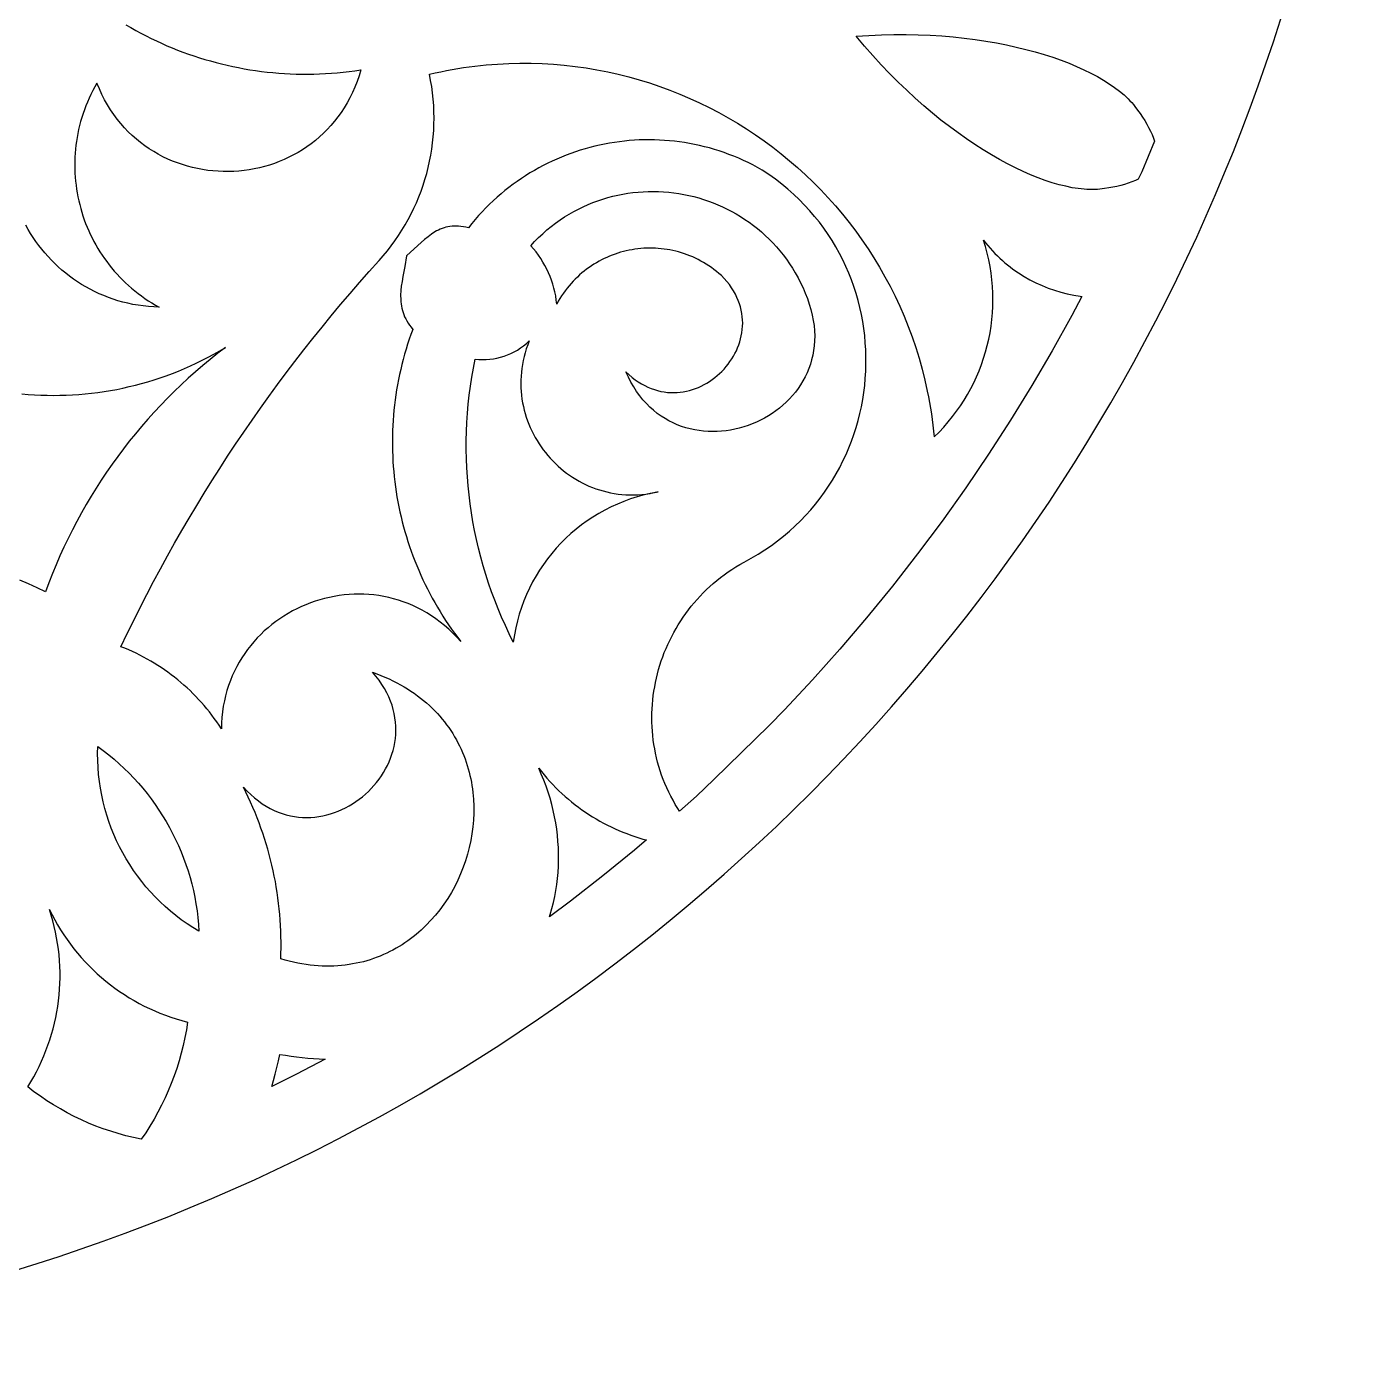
# Model space of a CAD drawing. Extents: x -227 to 273, y -253 to 247.
# Drawn here: x 97.6 to 273.3, y -252.7 to -79.3 of the extents above; entities that cross this region are included whole.
import ezdxf

# ---------------------------------------------------------------- set-up
doc = ezdxf.new("R2010")
doc.units = 0
doc.header["$MEASUREMENT"] = 0
doc.layers.add('LAYER_1', color=18, linetype='CONTINUOUS')

msp = doc.modelspace()

# ---------------------------------------------------------------- linework, layer by layer
at = {"layer": 'LAYER_1'}
for points in [[(23.35, 247.24, 0.414214), (-226.64, -2.75, 0.414214), (23.35, -252.74, 0.414214), (273.34, -2.75, 0.414214)], [(100.93, -195.42), (101.28, -196.09), (101.66, -196.75), (102.05, -197.4), (102.46, -198.03), (102.89, -198.66), (103.33, -199.26), (103.79, -199.86), (104.26, -200.44), (104.75, -201.01), (105.25, -201.56), (105.77, -202.1), (106.3, -202.63), (106.85, -203.14), (107.4, -203.63), (107.98, -204.11), (108.56, -204.57), (109.16, -205.02), (109.77, -205.45), (110.39, -205.86), (111.03, -206.26), (111.67, -206.64), (112.33, -207), (112.99, -207.35), (113.67, -207.67), (114.36, -207.98), (115.05, -208.27), (115.76, -208.54), (116.47, -208.8), (117.19, -209.03), (117.92, -209.24), (118.66, -209.44), (118.51, -210.46), (118.32, -211.48), (118.09, -212.5), (117.84, -213.5), (117.56, -214.51), (117.25, -215.5), (116.9, -216.48), (116.53, -217.46), (116.14, -218.42), (115.71, -219.37), (115.25, -220.31), (114.77, -221.24), (114.27, -222.15), (113.73, -223.04), (113.18, -223.92), (112.6, -224.78, -0.118726), (97.75, -217.92, 0.224974), (100.59, -194.74)]]:
    msp.add_lwpolyline(points, format="xyb", close=True, dxfattribs=at)
for points in [[(110.59, -79.03), (111.24, -79.41), (111.9, -79.78), (112.56, -80.14), (113.23, -80.49), (113.91, -80.82), (114.59, -81.15), (115.27, -81.46), (115.96, -81.77), (116.66, -82.06), (117.36, -82.34), (118.06, -82.6), (118.77, -82.86), (119.49, -83.11), (120.2, -83.34), (120.92, -83.56), (121.65, -83.77), (122.38, -83.97), (123.11, -84.16), (123.84, -84.33), (124.58, -84.49), (125.32, -84.64), (126.07, -84.78), (126.81, -84.91), (127.56, -85.02), (128.31, -85.13), (129.07, -85.22), (129.82, -85.29), (130.58, -85.36), (131.34, -85.41), (132.1, -85.45), (132.87, -85.48), (133.63, -85.49), (134.4, -85.49), (135.16, -85.48), (135.93, -85.46), (136.7, -85.42), (137.47, -85.37), (138.24, -85.31), (139.01, -85.23), (139.78, -85.14), (140.55, -85.04), (141.32, -84.93), (141.09, -85.7), (140.83, -86.46), (140.54, -87.19), (140.23, -87.9), (139.89, -88.58), (139.53, -89.25), (139.15, -89.88), (138.75, -90.5), (138.33, -91.09), (137.88, -91.66), (137.42, -92.21), (136.94, -92.73), (136.44, -93.23), (135.92, -93.7), (135.39, -94.16), (134.84, -94.59), (134.28, -94.99), (133.7, -95.37), (133.12, -95.73), (132.52, -96.06), (131.9, -96.37), (131.28, -96.66), (130.65, -96.92), (130.01, -97.16), (129.37, -97.38), (128.71, -97.57), (128.05, -97.73), (127.39, -97.88), (126.72, -98), (126.05, -98.09), (125.37, -98.16), (124.69, -98.21), (124.01, -98.23), (123.33, -98.23), (122.65, -98.2), (121.98, -98.15), (121.3, -98.08), (120.63, -97.98), (119.96, -97.85), (119.29, -97.7), (118.63, -97.53), (117.98, -97.33), (117.33, -97.11), (116.69, -96.86), (116.06, -96.59), (115.44, -96.29), (114.83, -95.97), (114.23, -95.63), (113.64, -95.26), (113.07, -94.86), (112.51, -94.44), (111.96, -93.99), (111.43, -93.52), (110.91, -93.02), (110.41, -92.5), (109.93, -91.96), (109.46, -91.38), (109.02, -90.79), (108.6, -90.16), (108.19, -89.52), (107.81, -88.84), (107.45, -88.14), (107.12, -87.42), (106.8, -86.67), (106.53, -87.16), (106.27, -87.65), (106.02, -88.14), (105.78, -88.64), (105.57, -89.14), (105.36, -89.64), (105.17, -90.15), (104.99, -90.66), (104.83, -91.17), (104.67, -91.68), (104.54, -92.2), (104.41, -92.72), (104.3, -93.24), (104.21, -93.76), (104.12, -94.28), (104.05, -94.8), (104, -95.32), (103.95, -95.84), (103.92, -96.37), (103.9, -96.89), (103.9, -97.41), (103.91, -97.93), (103.93, -98.45), (103.96, -98.97), (104.01, -99.49), (104.07, -100), (104.14, -100.52), (104.22, -101.03), (104.32, -101.54), (104.43, -102.04), (104.55, -102.55), (104.68, -103.05), (104.82, -103.54), (104.98, -104.04), (105.15, -104.53), (105.33, -105.01), (105.52, -105.49), (105.73, -105.97), (105.94, -106.44), (106.17, -106.91), (106.41, -107.37), (106.66, -107.83), (106.92, -108.28), (107.2, -108.72), (107.48, -109.16), (107.78, -109.59), (108.09, -110.01), (108.4, -110.43), (108.73, -110.84), (109.07, -111.24), (109.43, -111.64), (109.79, -112.03), (110.16, -112.41), (110.55, -112.78), (110.94, -113.14), (111.34, -113.49), (111.76, -113.84), (112.19, -114.17), (112.62, -114.5), (113.07, -114.81), (113.52, -115.12), (113.99, -115.41), (114.47, -115.7), (114.96, -115.97), (114.25, -115.94), (113.55, -115.89), (112.86, -115.81), (112.18, -115.72), (111.51, -115.6), (110.85, -115.46), (110.19, -115.3), (109.55, -115.12), (108.92, -114.92), (108.3, -114.7), (107.69, -114.46), (107.09, -114.2), (106.5, -113.92), (105.92, -113.63), (105.36, -113.32), (104.8, -112.99), (104.26, -112.65), (103.73, -112.29), (103.22, -111.91), (102.72, -111.52), (102.23, -111.12), (101.75, -110.7), (101.29, -110.26), (100.85, -109.82), (100.41, -109.36), (99.99, -108.88), (99.59, -108.4), (99.2, -107.9), (98.83, -107.39), (98.47, -106.87), (98.13, -106.35), (97.81, -105.81), (97.5, -105.26)], [(96.98, -127.3), (97.81, -127.37), (98.64, -127.42), (99.46, -127.46), (100.29, -127.49), (101.12, -127.5), (101.95, -127.49), (102.78, -127.47), (103.61, -127.43), (104.44, -127.37), (105.27, -127.3), (106.09, -127.22), (106.92, -127.11), (107.74, -126.99), (108.57, -126.86), (109.39, -126.71), (110.21, -126.54), (111.03, -126.36), (111.84, -126.16), (112.65, -125.95), (113.46, -125.72), (114.27, -125.47), (115.07, -125.21), (115.87, -124.93), (116.67, -124.63), (117.46, -124.32), (118.24, -123.99), (119.03, -123.64), (119.8, -123.28), (120.57, -122.91), (121.34, -122.51), (122.1, -122.1), (122.86, -121.67), (123.61, -121.23), (122.6, -122), (121.62, -122.79), (120.64, -123.6), (119.69, -124.42), (118.75, -125.26), (117.83, -126.11), (116.92, -126.98), (116.03, -127.87), (115.15, -128.77), (114.3, -129.69), (113.46, -130.62), (112.63, -131.56), (111.83, -132.52), (111.04, -133.5), (110.27, -134.49), (109.52, -135.49), (108.79, -136.5), (108.07, -137.53), (107.37, -138.57), (106.7, -139.63), (106.04, -140.69), (105.4, -141.77), (104.78, -142.86), (104.18, -143.97), (103.6, -145.08), (103.03, -146.2), (102.49, -147.34), (101.97, -148.49), (101.47, -149.64), (100.99, -150.81), (100.53, -151.99), (100.09, -153.17), (98.98, -152.65), (97.87, -152.14), (96.74, -151.65)]]:
    msp.add_lwpolyline(points, dxfattribs=at)
for points in [[(214.24, -80.34), (215.79, -80.41), (217.31, -80.5), (218.8, -80.63), (220.26, -80.78), (221.69, -80.96), (223.09, -81.17), (224.45, -81.4), (225.77, -81.66), (227.06, -81.95), (228.31, -82.25), (229.53, -82.58), (230.7, -82.92), (231.83, -83.29), (232.91, -83.67), (233.96, -84.07), (234.95, -84.48), (235.9, -84.91), (236.81, -85.35), (237.66, -85.8), (238.46, -86.27), (239.22, -86.74), (239.92, -87.23), (240.56, -87.72), (241.15, -88.21), (241.43, -88.46), (241.69, -88.71), (241.93, -88.97), (242.16, -89.22), (242.38, -89.47), (242.58, -89.73), (242.93, -90.2), (243.26, -90.66), (243.57, -91.12), (243.86, -91.57), (244.12, -92.02), (244.37, -92.47), (244.6, -92.93), (244.81, -93.39), (245, -93.85), (245.14, -94.25), (243.46, -98.26), (243.02, -99.24), (242.64, -99.41), (242.18, -99.59), (241.7, -99.76), (241.22, -99.91), (240.72, -100.05), (240.21, -100.17), (239.69, -100.28), (239.15, -100.37), (238.59, -100.46), (238, -100.53), (237.68, -100.56), (237.35, -100.58), (237, -100.59), (236.65, -100.58), (236.29, -100.57), (235.92, -100.55), (235.15, -100.46), (234.35, -100.34), (233.52, -100.16), (232.66, -99.95), (231.76, -99.69), (230.85, -99.39), (229.9, -99.04), (228.93, -98.65), (227.95, -98.21), (226.94, -97.73), (225.91, -97.21), (224.86, -96.65), (223.8, -96.04), (222.73, -95.39), (221.64, -94.7), (220.54, -93.96), (219.44, -93.18), (218.33, -92.36), (217.21, -91.49), (216.09, -90.59), (214.96, -89.64), (213.84, -88.65), (212.72, -87.61), (211.6, -86.54), (210.48, -85.42), (209.38, -84.26), (208.28, -83.06), (207.19, -81.82), (206.11, -80.54), (207.78, -80.43), (209.43, -80.35), (211.06, -80.31), (212.66, -80.31)], [(163.6, -84.07), (165.06, -84.12), (166.51, -84.2), (167.94, -84.32), (169.37, -84.49), (170.79, -84.69), (172.2, -84.92), (173.61, -85.2), (174.99, -85.51), (176.37, -85.85), (177.74, -86.23), (179.09, -86.65), (180.43, -87.1), (181.75, -87.59), (183.06, -88.11), (184.36, -88.66), (185.64, -89.24), (186.9, -89.86), (188.14, -90.51), (189.37, -91.19), (190.58, -91.91), (191.76, -92.65), (192.93, -93.42), (194.08, -94.22), (195.21, -95.06), (196.32, -95.92), (197.4, -96.81), (198.46, -97.72), (199.5, -98.67), (200.51, -99.64), (201.5, -100.64), (202.46, -101.66), (203.4, -102.71), (204.31, -103.79), (205.19, -104.89), (206.05, -106.01), (206.87, -107.16), (207.67, -108.33), (208.44, -109.52), (209.17, -110.74), (209.88, -111.98), (210.55, -113.24), (211.2, -114.52), (211.81, -115.83), (212.38, -117.15), (212.92, -118.49), (213.43, -119.86), (213.9, -121.24), (214.34, -122.64), (214.74, -124.06), (215.1, -125.49), (215.42, -126.94), (215.57, -127.68), (215.71, -128.41), (215.84, -129.15), (215.95, -129.9), (216.06, -130.65), (216.16, -131.4), (216.25, -132.16), (216.33, -132.92), (216.96, -132.29), (217.57, -131.64), (218.16, -130.97), (218.71, -130.28), (219.25, -129.58), (219.75, -128.87), (220.23, -128.13), (220.68, -127.39), (221.1, -126.62), (221.49, -125.85), (221.86, -125.07), (222.2, -124.27), (222.51, -123.46), (222.79, -122.64), (223.04, -121.82), (223.26, -120.99), (223.46, -120.14), (223.62, -119.3), (223.76, -118.44), (223.87, -117.59), (223.94, -116.72), (223.99, -115.86), (224.01, -114.99), (223.99, -114.12), (223.95, -113.25), (223.87, -112.38), (223.77, -111.51), (223.63, -110.64), (223.46, -109.78), (223.26, -108.91), (223.03, -108.05), (222.76, -107.2), (223.05, -107.56), (223.34, -107.91), (223.64, -108.26), (223.95, -108.6), (224.26, -108.93), (224.58, -109.25), (224.91, -109.56), (225.24, -109.86), (225.58, -110.15), (225.92, -110.44), (226.27, -110.71), (226.62, -110.98), (227.35, -111.48), (228.09, -111.96), (228.85, -112.39), (229.63, -112.79), (230.43, -113.15), (231.24, -113.47), (232.06, -113.76), (232.89, -114.01), (233.73, -114.22), (234.58, -114.39), (235.43, -114.53), (235.63, -114.55), (234.31, -117.05), (231.75, -121.66), (229.08, -126.22), (226.31, -130.73), (223.42, -135.2), (220.44, -139.6), (217.35, -143.95), (214.15, -148.24), (210.86, -152.46), (207.47, -156.61), (203.99, -160.69), (200.41, -164.7), (196.74, -168.62), (194.74, -170.67), (187.51, -177.74), (185.21, -179.89), (183.01, -181.86), (182.78, -181.52), (182.46, -180.99), (182.16, -180.45), (181.87, -179.92), (181.6, -179.37), (181.34, -178.82), (181.1, -178.27), (180.88, -177.71), (180.67, -177.15), (180.48, -176.59), (180.3, -176.02), (180.14, -175.45), (180, -174.88), (179.87, -174.3), (179.76, -173.72), (179.66, -173.15), (179.58, -172.57), (179.51, -171.98), (179.46, -171.4), (179.42, -170.82), (179.4, -170.24), (179.39, -169.65), (179.4, -169.07), (179.42, -168.49), (179.46, -167.91), (179.51, -167.33), (179.58, -166.76), (179.66, -166.18), (179.76, -165.61), (179.87, -165.04), (179.99, -164.47), (180.13, -163.9), (180.28, -163.34), (180.44, -162.79), (180.62, -162.23), (180.82, -161.68), (181.02, -161.14), (181.24, -160.6), (181.48, -160.07), (181.72, -159.54), (181.99, -159.02), (182.26, -158.5), (182.55, -157.99), (182.85, -157.49), (183.16, -156.99), (183.48, -156.5), (183.82, -156.02), (184.17, -155.55), (184.54, -155.08), (184.91, -154.62), (185.3, -154.18), (185.71, -153.74), (186.12, -153.31), (186.54, -152.89), (186.98, -152.48), (187.43, -152.08), (187.89, -151.69), (188.37, -151.32), (188.85, -150.95), (189.35, -150.59), (189.86, -150.25), (190.38, -149.92), (190.91, -149.6), (191.46, -149.3), (192.39, -148.79), (193.29, -148.26), (194.17, -147.7), (195.02, -147.12), (195.84, -146.52), (196.63, -145.89), (197.39, -145.24), (198.13, -144.57), (198.84, -143.89), (199.52, -143.18), (200.17, -142.45), (200.8, -141.71), (201.4, -140.95), (201.97, -140.17), (202.51, -139.38), (203.02, -138.58), (203.51, -137.76), (203.96, -136.92), (204.39, -136.08), (204.79, -135.22), (205.16, -134.36), (205.5, -133.48), (205.82, -132.6), (206.11, -131.7), (206.36, -130.8), (206.59, -129.89), (206.79, -128.98), (206.97, -128.06), (207.11, -127.14), (207.23, -126.21), (207.31, -125.28), (207.37, -124.35), (207.4, -123.41), (207.4, -122.48), (207.37, -121.54), (207.31, -120.61), (207.23, -119.68), (207.11, -118.75), (206.97, -117.83), (206.79, -116.91), (206.59, -115.99), (206.36, -115.08), (206.1, -114.17), (205.81, -113.28), (205.49, -112.39), (205.14, -111.51), (204.76, -110.64), (204.35, -109.77), (203.92, -108.93), (203.45, -108.09), (202.96, -107.26), (202.43, -106.45), (201.88, -105.65), (201.3, -104.87), (200.68, -104.1), (200.04, -103.35), (199.37, -102.62), (198.67, -101.9), (197.94, -101.21), (197.17, -100.53), (196.38, -99.87), (195.56, -99.24), (194.71, -98.62), (193.83, -98.03), (193.22, -97.69), (192.61, -97.37), (191.99, -97.06), (191.37, -96.77), (190.75, -96.49), (190.12, -96.23), (189.48, -95.99), (188.85, -95.75), (188.21, -95.54), (187.57, -95.34), (186.92, -95.15), (186.27, -94.98), (185.63, -94.83), (184.97, -94.68), (184.32, -94.56), (183.67, -94.45), (183.01, -94.35), (182.35, -94.27), (181.7, -94.2), (181.04, -94.15), (180.38, -94.11), (179.72, -94.09), (179.07, -94.08), (178.41, -94.08), (177.75, -94.1), (177.1, -94.14), (176.44, -94.19), (175.79, -94.25), (175.14, -94.33), (174.49, -94.42), (173.85, -94.52), (173.2, -94.64), (172.56, -94.78), (171.93, -94.92), (171.29, -95.08), (170.66, -95.26), (170.03, -95.45), (169.41, -95.65), (168.79, -95.87), (168.17, -96.1), (167.56, -96.34), (166.96, -96.6), (166.36, -96.87), (165.77, -97.15), (165.18, -97.45), (164.59, -97.76), (164.02, -98.08), (163.45, -98.42), (162.88, -98.77), (162.33, -99.14), (161.78, -99.51), (161.24, -99.9), (160.7, -100.31), (160.17, -100.72), (159.66, -101.15), (159.15, -101.59), (158.64, -102.05), (158.15, -102.51), (157.67, -102.99), (157.19, -103.49), (156.73, -103.99), (156.28, -104.51), (155.83, -105.04), (155.4, -105.59), (155.06, -105.51), (154.74, -105.44), (154.42, -105.4), (154.12, -105.37), (153.82, -105.36), (153.54, -105.36), (153.26, -105.38), (152.98, -105.41), (152.72, -105.45), (152.46, -105.51), (152.21, -105.59), (151.96, -105.67), (151.72, -105.77), (151.48, -105.88), (151.24, -106), (151.01, -106.13), (150.56, -106.42), (150.11, -106.75), (149.66, -107.11), (149.21, -107.5), (148.29, -108.35), (147.31, -109.27), (147.06, -110.66), (146.81, -111.97), (146.71, -112.59), (146.62, -113.2), (146.56, -113.8), (146.53, -114.39), (146.54, -114.97), (146.56, -115.25), (146.59, -115.53), (146.63, -115.82), (146.69, -116.1), (146.76, -116.38), (146.84, -116.65), (146.94, -116.93), (147.05, -117.21), (147.19, -117.49), (147.33, -117.76), (147.5, -118.04), (147.69, -118.32), (147.89, -118.59), (148.11, -118.87), (147.88, -119.52), (147.66, -120.17), (147.44, -120.82), (147.24, -121.47), (147.05, -122.13), (146.87, -122.79), (146.7, -123.45), (146.54, -124.11), (146.39, -124.77), (146.25, -125.43), (146.13, -126.1), (146.01, -126.76), (145.91, -127.43), (145.81, -128.1), (145.73, -128.77), (145.66, -129.44), (145.6, -130.1), (145.55, -130.77), (145.5, -131.44), (145.48, -132.11), (145.46, -132.78), (145.45, -133.45), (145.45, -134.12), (145.46, -134.79), (145.49, -135.46), (145.52, -136.13), (145.56, -136.79), (145.62, -137.46), (145.68, -138.12), (145.76, -138.79), (145.85, -139.45), (145.94, -140.11), (146.05, -140.77), (146.17, -141.42), (146.29, -142.08), (146.43, -142.73), (146.58, -143.38), (146.74, -144.03), (146.91, -144.68), (147.09, -145.32), (147.28, -145.96), (147.48, -146.6), (147.68, -147.24), (147.9, -147.87), (148.13, -148.5), (148.38, -149.13), (148.63, -149.75), (148.89, -150.37), (149.16, -150.99), (149.44, -151.6), (149.73, -152.21), (150.03, -152.81), (150.34, -153.41), (150.66, -154.01), (150.99, -154.6), (151.33, -155.19), (151.68, -155.77), (152.04, -156.35), (152.41, -156.92), (152.79, -157.49), (153.18, -158.05), (153.58, -158.61), (153.99, -159.16), (154.41, -159.7), (153.9, -159.13), (153.37, -158.59), (152.83, -158.08), (152.28, -157.59), (151.71, -157.14), (151.14, -156.71), (150.56, -156.31), (149.96, -155.94), (149.36, -155.59), (148.75, -155.27), (148.14, -154.98), (147.51, -154.72), (146.88, -154.48), (146.25, -154.27), (145.61, -154.09), (144.97, -153.93), (144.32, -153.79), (143.68, -153.68), (143.03, -153.6), (142.38, -153.54), (141.73, -153.5), (141.08, -153.49), (140.43, -153.5), (139.78, -153.54), (139.13, -153.6), (138.49, -153.68), (137.85, -153.78), (137.22, -153.91), (136.59, -154.06), (135.97, -154.23), (135.35, -154.42), (134.74, -154.63), (134.14, -154.87), (133.55, -155.12), (132.96, -155.4), (132.39, -155.69), (131.82, -156.01), (131.27, -156.35), (130.73, -156.7), (130.2, -157.07), (129.69, -157.47), (129.19, -157.88), (128.7, -158.31), (128.23, -158.76), (127.78, -159.22), (127.34, -159.71), (126.92, -160.21), (126.51, -160.72), (126.13, -161.26), (125.77, -161.81), (125.42, -162.38), (125.1, -162.96), (124.79, -163.56), (124.51, -164.17), (124.26, -164.8), (124.02, -165.44), (123.81, -166.1), (123.63, -166.77), (123.47, -167.46), (123.33, -168.16), (123.23, -168.87), (123.15, -169.6), (123.1, -170.34), (123.08, -171.09), (122.78, -170.64), (122.47, -170.19), (122.16, -169.75), (121.84, -169.32), (121.51, -168.89), (121.17, -168.48), (120.82, -168.06), (120.47, -167.66), (120.11, -167.26), (119.74, -166.87), (119.36, -166.49), (118.98, -166.11), (118.59, -165.75), (118.19, -165.39), (117.78, -165.04), (117.37, -164.69), (116.95, -164.36), (116.53, -164.03), (116.1, -163.71), (115.66, -163.4), (115.21, -163.1), (114.76, -162.81), (114.31, -162.52), (113.84, -162.25), (113.38, -161.98), (112.9, -161.72), (112.42, -161.47), (111.94, -161.23), (111.45, -161), (110.96, -160.78), (110.46, -160.57), (109.95, -160.37), (110.77, -158.65), (111.61, -156.94), (112.47, -155.23), (113.34, -153.54), (114.22, -151.85), (115.12, -150.17), (116.04, -148.5), (116.97, -146.84), (117.91, -145.19), (118.87, -143.54), (119.85, -141.91), (120.84, -140.29), (121.85, -138.67), (122.87, -137.06), (123.9, -135.47), (124.95, -133.88), (126.02, -132.3), (127.1, -130.74), (128.19, -129.18), (129.3, -127.63), (130.42, -126.09), (131.56, -124.57), (132.71, -123.05), (133.87, -121.55), (135.05, -120.05), (136.25, -118.57), (137.45, -117.09), (138.67, -115.63), (139.91, -114.18), (141.16, -112.74), (142.42, -111.31), (143.69, -109.89), (143.71, -109.86), (144.26, -109.24), (144.79, -108.6), (145.29, -107.95), (145.78, -107.28), (146.25, -106.6), (146.69, -105.91), (147.12, -105.21), (147.52, -104.5), (147.9, -103.78), (148.26, -103.04), (148.59, -102.3), (148.91, -101.55), (149.2, -100.79), (149.47, -100.02), (149.71, -99.25), (149.94, -98.47), (150.14, -97.68), (150.31, -96.89), (150.47, -96.09), (150.6, -95.29), (150.71, -94.49), (150.79, -93.68), (150.85, -92.86), (150.88, -92.05), (150.9, -91.23), (150.88, -90.41), (150.85, -89.59), (150.79, -88.77), (150.7, -87.95), (150.59, -87.13), (150.45, -86.31), (150.29, -85.49), (151.04, -85.32), (151.79, -85.17), (152.53, -85.02), (153.28, -84.88), (154.02, -84.76), (154.76, -84.64), (156.25, -84.44), (157.73, -84.29), (159.21, -84.17), (160.68, -84.1), (162.14, -84.06)], [(180.26, -100.85), (180.93, -100.88), (181.59, -100.93), (182.25, -101.01), (182.91, -101.1), (183.57, -101.22), (184.22, -101.35), (184.87, -101.51), (185.52, -101.68), (186.15, -101.87), (186.79, -102.09), (187.41, -102.32), (188.03, -102.57), (188.64, -102.84), (189.25, -103.13), (189.84, -103.44), (190.43, -103.77), (191, -104.11), (191.57, -104.48), (192.13, -104.86), (192.67, -105.27), (193.2, -105.69), (193.73, -106.12), (194.23, -106.58), (194.73, -107.06), (195.21, -107.55), (195.68, -108.06), (196.13, -108.59), (196.57, -109.13), (196.99, -109.7), (197.39, -110.28), (197.78, -110.88), (198.15, -111.49), (198.51, -112.13), (198.84, -112.78), (199.16, -113.44), (199.45, -114.13), (199.73, -114.83), (199.98, -115.56), (200.2, -116.28), (200.37, -116.99), (200.51, -117.69), (200.61, -118.37), (200.66, -119.05), (200.69, -119.71), (200.68, -120.37), (200.63, -121.01), (200.55, -121.63), (200.44, -122.24), (200.29, -122.84), (200.12, -123.43), (199.92, -124), (199.69, -124.55), (199.43, -125.09), (199.15, -125.61), (198.84, -126.11), (198.51, -126.6), (198.16, -127.07), (197.78, -127.53), (197.39, -127.96), (196.97, -128.38), (196.53, -128.78), (196.08, -129.15), (195.61, -129.51), (195.13, -129.85), (194.63, -130.17), (194.12, -130.46), (193.6, -130.74), (193.06, -130.99), (192.52, -131.22), (191.97, -131.43), (191.4, -131.62), (190.83, -131.78), (190.26, -131.92), (189.68, -132.03), (189.1, -132.12), (188.51, -132.18), (187.92, -132.22), (187.33, -132.24), (186.74, -132.22), (186.16, -132.18), (185.57, -132.11), (184.99, -132.02), (184.41, -131.89), (183.84, -131.74), (183.28, -131.56), (182.72, -131.35), (182.17, -131.11), (181.63, -130.84), (181.11, -130.54), (180.59, -130.21), (180.09, -129.85), (179.6, -129.45), (179.13, -129.03), (178.67, -128.57), (178.23, -128.08), (177.81, -127.55), (177.4, -127), (177.02, -126.4), (176.66, -125.78), (176.32, -125.11), (176, -124.42), (176.4, -124.79), (176.8, -125.14), (177.21, -125.45), (177.62, -125.74), (178.03, -125.99), (178.45, -126.22), (178.87, -126.43), (179.29, -126.6), (179.72, -126.75), (180.14, -126.88), (180.57, -126.98), (180.99, -127.05), (181.42, -127.11), (181.84, -127.14), (182.26, -127.14), (182.68, -127.13), (183.09, -127.09), (183.5, -127.03), (183.91, -126.95), (184.31, -126.86), (184.7, -126.74), (185.09, -126.6), (185.48, -126.45), (185.85, -126.28), (186.22, -126.09), (186.58, -125.89), (186.94, -125.67), (187.28, -125.43), (187.61, -125.18), (187.93, -124.92), (188.24, -124.65), (188.54, -124.36), (188.83, -124.06), (189.1, -123.74), (189.36, -123.42), (189.6, -123.09), (189.84, -122.74), (190.05, -122.39), (190.25, -122.03), (190.44, -121.66), (190.6, -121.28), (190.75, -120.89), (190.89, -120.5), (191, -120.11), (191.09, -119.7), (191.17, -119.3), (191.22, -118.88), (191.25, -118.47), (191.27, -118.05), (191.26, -117.63), (191.22, -117.21), (191.17, -116.79), (191.09, -116.36), (190.98, -115.94), (190.85, -115.52), (190.7, -115.1), (190.52, -114.68), (190.31, -114.26), (190.08, -113.84), (189.82, -113.43), (189.53, -113.02), (189.21, -112.62), (188.86, -112.22), (188.48, -111.83), (188.16, -111.55), (187.84, -111.28), (187.51, -111.03), (187.18, -110.79), (186.85, -110.55), (186.5, -110.33), (186.16, -110.13), (185.81, -109.93), (185.45, -109.74), (185.1, -109.57), (184.74, -109.4), (184.37, -109.25), (184.01, -109.11), (183.64, -108.98), (183.27, -108.85), (182.89, -108.75), (182.52, -108.65), (182.14, -108.56), (181.76, -108.48), (181.38, -108.42), (181, -108.36), (180.62, -108.32), (180.23, -108.28), (179.85, -108.26), (179.47, -108.25), (179.08, -108.25), (178.7, -108.25), (178.32, -108.27), (177.94, -108.3), (177.56, -108.34), (177.18, -108.39), (176.8, -108.45), (176.43, -108.52), (176.05, -108.6), (175.68, -108.69), (175.31, -108.79), (174.95, -108.91), (174.58, -109.03), (174.22, -109.16), (173.87, -109.3), (173.51, -109.45), (173.17, -109.61), (172.82, -109.78), (172.48, -109.96), (172.14, -110.15), (171.81, -110.35), (171.49, -110.56), (171.17, -110.78), (170.85, -111.01), (170.54, -111.25), (170.24, -111.49), (169.94, -111.75), (169.65, -112.02), (169.37, -112.29), (169.09, -112.58), (168.82, -112.87), (168.56, -113.18), (168.3, -113.49), (168.05, -113.81), (167.82, -114.15), (167.58, -114.49), (167.36, -114.84), (167.15, -115.19), (166.95, -115.56), (166.89, -115.03), (166.81, -114.5), (166.7, -113.98), (166.58, -113.46), (166.43, -112.95), (166.27, -112.45), (166.08, -111.95), (165.88, -111.47), (165.65, -110.99), (165.41, -110.52), (165.14, -110.06), (164.86, -109.61), (164.56, -109.17), (164.24, -108.75), (163.9, -108.34), (163.54, -107.94), (164.05, -107.39), (164.58, -106.86), (165.12, -106.36), (165.67, -105.87), (166.23, -105.42), (166.8, -104.98), (167.38, -104.56), (167.97, -104.17), (168.57, -103.8), (169.18, -103.46), (169.79, -103.13), (170.42, -102.83), (171.05, -102.55), (171.68, -102.29), (172.32, -102.05), (172.97, -101.83), (173.62, -101.64), (174.27, -101.46), (174.93, -101.31), (175.59, -101.18), (176.26, -101.07), (176.92, -100.98), (177.59, -100.91), (178.26, -100.87), (178.92, -100.84), (179.59, -100.83)], [(163.15, -120.88), (162.97, -121.4), (162.81, -121.92), (162.68, -122.43), (162.56, -122.94), (162.46, -123.46), (162.38, -123.97), (162.32, -124.48), (162.28, -124.99), (162.26, -125.49), (162.25, -126), (162.26, -126.5), (162.29, -126.99), (162.34, -127.49), (162.4, -127.98), (162.48, -128.46), (162.58, -128.94), (162.69, -129.42), (162.82, -129.89), (162.96, -130.35), (163.12, -130.81), (163.29, -131.26), (163.48, -131.71), (163.68, -132.15), (163.9, -132.58), (164.13, -133), (164.37, -133.42), (164.63, -133.82), (164.9, -134.22), (165.18, -134.61), (165.47, -134.99), (165.78, -135.36), (166.1, -135.72), (166.43, -136.07), (166.77, -136.41), (167.12, -136.74), (167.48, -137.06), (167.85, -137.36), (168.23, -137.66), (168.62, -137.94), (169.03, -138.21), (169.44, -138.46), (169.86, -138.7), (170.28, -138.93), (170.72, -139.15), (171.16, -139.35), (171.62, -139.53), (172.07, -139.71), (172.54, -139.86), (173.01, -140), (173.49, -140.12), (173.98, -140.23), (174.47, -140.32), (174.97, -140.4), (175.47, -140.45), (175.98, -140.49), (176.5, -140.51), (177.02, -140.52), (177.54, -140.5), (178.06, -140.47), (178.59, -140.41), (179.13, -140.34), (179.16, -140.33), (178.37, -140.52), (177.47, -140.76), (176.59, -141.04), (175.73, -141.36), (174.88, -141.71), (174.05, -142.08), (173.24, -142.5), (172.44, -142.94), (171.67, -143.41), (170.92, -143.91), (170.19, -144.44), (169.48, -145), (168.8, -145.58), (168.14, -146.19), (167.5, -146.82), (166.89, -147.48), (166.3, -148.16), (165.74, -148.87), (165.21, -149.6), (164.71, -150.34), (164.24, -151.11), (163.79, -151.9), (163.38, -152.71), (163, -153.53), (162.65, -154.38), (162.33, -155.24), (162.05, -156.11), (161.8, -157), (161.59, -157.91), (161.41, -158.83), (161.27, -159.76), (160.73, -158.68), (160.23, -157.6), (159.74, -156.5), (159.28, -155.4), (158.84, -154.29), (158.43, -153.18), (158.04, -152.05), (157.68, -150.92), (157.33, -149.78), (157.02, -148.64), (156.72, -147.49), (156.46, -146.34), (156.21, -145.18), (155.99, -144.02), (155.8, -142.85), (155.63, -141.68), (155.48, -140.5), (155.36, -139.32), (155.26, -138.14), (155.19, -136.96), (155.14, -135.78), (155.12, -134.59), (155.12, -133.41), (155.15, -132.22), (155.2, -131.03), (155.28, -129.84), (155.38, -128.66), (155.5, -127.47), (155.66, -126.29), (155.83, -125.11), (156.04, -123.93), (156.26, -122.75), (156.74, -122.8), (157.22, -122.82), (157.7, -122.82), (158.18, -122.78), (158.66, -122.72), (159.13, -122.64), (159.6, -122.52), (160.06, -122.38), (160.51, -122.21), (160.96, -122.02), (161.39, -121.81), (161.81, -121.57), (162.22, -121.3), (162.61, -121.01), (162.99, -120.7), (163.35, -120.37)], [(179.67, -140.24), (179.16, -140.33), (179.28, -140.3), (180.21, -140.13)], [(143.4, -163.89), (143.95, -164.11), (144.48, -164.33), (145.01, -164.57), (145.52, -164.81), (146.02, -165.07), (146.5, -165.33), (146.97, -165.6), (147.43, -165.88), (147.88, -166.17), (148.31, -166.46), (148.73, -166.77), (149.14, -167.08), (149.54, -167.4), (149.92, -167.72), (150.29, -168.05), (150.65, -168.39), (151, -168.74), (151.33, -169.09), (151.66, -169.45), (151.97, -169.82), (152.27, -170.19), (152.55, -170.57), (152.83, -170.95), (153.09, -171.34), (153.35, -171.73), (153.59, -172.13), (153.82, -172.53), (154.03, -172.93), (154.24, -173.34), (154.44, -173.76), (154.62, -174.18), (154.79, -174.6), (154.95, -175.02), (155.1, -175.45), (155.24, -175.88), (155.37, -176.32), (155.49, -176.75), (155.6, -177.19), (155.7, -177.63), (155.78, -178.08), (155.86, -178.52), (155.92, -178.97), (155.98, -179.42), (156.06, -180.32), (156.1, -181.22), (156.1, -182.12), (156.06, -183.03), (155.98, -183.93), (155.86, -184.83), (155.7, -185.72), (155.51, -186.61), (155.28, -187.49), (155.02, -188.35), (154.72, -189.21), (154.38, -190.06), (154.01, -190.88), (153.61, -191.7), (153.17, -192.49), (152.7, -193.27), (152.2, -194.02), (151.66, -194.75), (151.1, -195.46), (150.5, -196.14), (149.88, -196.79), (149.56, -197.1), (149.22, -197.41), (148.89, -197.71), (148.54, -198), (148.19, -198.29), (147.83, -198.56), (147.46, -198.83), (147.09, -199.09), (146.71, -199.33), (146.33, -199.57), (145.93, -199.8), (145.53, -200.03), (145.13, -200.24), (144.72, -200.44), (144.3, -200.63), (143.87, -200.81), (143.44, -200.98), (143, -201.14), (142.56, -201.29), (142.11, -201.42), (141.66, -201.55), (141.19, -201.66), (140.73, -201.76), (140.25, -201.85), (139.78, -201.93), (139.29, -202), (138.8, -202.05), (138.31, -202.09), (137.81, -202.12), (137.3, -202.13), (136.79, -202.13), (136.28, -202.12), (135.76, -202.09), (135.23, -202.05), (134.7, -201.99), (134.16, -201.92), (133.62, -201.84), (133.08, -201.74), (132.53, -201.62), (131.97, -201.49), (131.41, -201.35), (130.85, -201.19), (130.87, -200.46), (130.89, -199.73), (130.89, -199), (130.88, -198.27), (130.85, -197.55), (130.82, -196.82), (130.78, -196.1), (130.72, -195.37), (130.65, -194.65), (130.57, -193.93), (130.48, -193.21), (130.38, -192.49), (130.26, -191.78), (130.14, -191.07), (130, -190.35), (129.85, -189.65), (129.69, -188.94), (129.52, -188.24), (129.34, -187.53), (129.14, -186.84), (128.94, -186.14), (128.73, -185.45), (128.5, -184.76), (128.26, -184.08), (128.01, -183.39), (127.75, -182.72), (127.48, -182.04), (127.2, -181.37), (126.91, -180.7), (126.6, -180.04), (126.29, -179.38), (125.96, -178.73), (126.44, -179.24), (126.92, -179.71), (127.42, -180.14), (127.92, -180.54), (128.43, -180.9), (128.94, -181.22), (129.46, -181.52), (129.98, -181.77), (130.51, -182), (131.04, -182.19), (131.57, -182.35), (132.11, -182.48), (132.64, -182.58), (133.18, -182.65), (133.71, -182.69), (134.25, -182.7), (134.78, -182.69), (135.3, -182.65), (135.83, -182.58), (136.35, -182.49), (136.86, -182.37), (137.37, -182.23), (137.87, -182.06), (138.36, -181.87), (138.84, -181.66), (139.32, -181.43), (139.78, -181.18), (140.23, -180.91), (140.68, -180.62), (141.11, -180.31), (141.52, -179.98), (141.93, -179.64), (142.31, -179.28), (142.69, -178.9), (143.04, -178.51), (143.38, -178.1), (143.7, -177.68), (144.01, -177.25), (144.29, -176.81), (144.55, -176.35), (144.79, -175.88), (145.02, -175.4), (145.21, -174.92), (145.39, -174.42), (145.54, -173.92), (145.67, -173.4), (145.77, -172.88), (145.84, -172.36), (145.89, -171.83), (145.91, -171.29), (145.9, -170.75), (145.86, -170.21), (145.79, -169.67), (145.7, -169.12), (145.56, -168.57), (145.4, -168.02), (145.2, -167.47), (144.97, -166.92), (144.71, -166.38), (144.41, -165.83), (144.07, -165.29), (143.7, -164.75), (143.28, -164.22), (142.83, -163.69)], [(107.64, -173.95), (108.35, -174.5), (109.05, -175.08), (109.72, -175.67), (110.38, -176.28), (111.01, -176.9), (111.63, -177.55), (112.23, -178.2), (112.81, -178.88), (113.37, -179.57), (113.91, -180.27), (114.43, -180.99), (114.92, -181.72), (115.4, -182.46), (115.86, -183.22), (116.29, -183.99), (116.71, -184.77), (117.1, -185.56), (117.47, -186.36), (117.82, -187.18), (118.14, -188), (118.44, -188.83), (118.72, -189.68), (118.98, -190.53), (119.21, -191.38), (119.42, -192.25), (119.6, -193.12), (119.76, -194), (119.9, -194.89), (120.01, -195.78), (120.09, -196.68), (120.15, -197.58), (119.36, -197.1), (118.59, -196.6), (117.84, -196.07), (117.12, -195.51), (116.41, -194.94), (115.73, -194.34), (115.07, -193.72), (114.43, -193.08), (113.81, -192.43), (113.22, -191.75), (112.66, -191.05), (112.11, -190.34), (111.59, -189.61), (111.1, -188.86), (110.63, -188.1), (110.19, -187.33), (109.77, -186.53), (109.38, -185.73), (109.02, -184.91), (108.68, -184.08), (108.38, -183.24), (108.1, -182.39), (107.84, -181.52), (107.62, -180.65), (107.43, -179.77), (107.26, -178.88), (107.13, -177.98), (107.02, -177.08), (106.95, -176.17), (106.91, -175.26), (106.89, -174.34), (106.91, -173.41)], [(164.94, -176.7), (165.3, -177.14), (165.67, -177.57), (166.04, -177.99), (166.43, -178.4), (166.82, -178.8), (167.22, -179.19), (167.63, -179.57), (168.05, -179.95), (168.47, -180.31), (168.9, -180.67), (169.34, -181.02), (169.79, -181.35), (170.24, -181.68), (170.7, -182), (171.16, -182.3), (171.63, -182.6), (172.11, -182.89), (172.59, -183.17), (173.08, -183.43), (173.57, -183.69), (174.07, -183.93), (174.58, -184.17), (175.08, -184.39), (175.6, -184.61), (176.12, -184.81), (176.64, -185), (177.17, -185.18), (177.7, -185.35), (178.23, -185.51), (178.68, -185.63), (177.13, -186.95), (172.98, -190.34), (168.76, -193.63), (166.01, -195.68), (166.11, -195.37), (166.32, -194.6), (166.52, -193.83), (166.68, -193.04), (166.83, -192.26), (166.95, -191.46), (167.05, -190.67), (167.12, -189.87), (167.17, -189.06), (167.19, -188.26), (167.19, -187.45), (167.16, -186.64), (167.11, -185.83), (167.04, -185.02), (166.94, -184.21), (166.82, -183.4), (166.67, -182.59), (166.5, -181.79), (166.3, -180.99), (166.08, -180.19), (165.83, -179.39), (165.56, -178.6), (165.26, -177.81), (164.93, -177.03), (164.59, -176.26)], [(131.46, -213.79), (132.19, -213.91), (132.92, -214), (133.66, -214.09), (134.39, -214.16), (135.12, -214.21), (135.86, -214.25), (136.59, -214.28), (136.64, -214.28), (132.92, -216.25), (129.67, -217.87), (129.89, -217.11), (130.12, -216.25), (130.34, -215.39), (130.54, -214.53), (130.73, -213.67)]]:
    msp.add_lwpolyline(points, close=True, dxfattribs=at)

doc.saveas('drawing.dxf')
